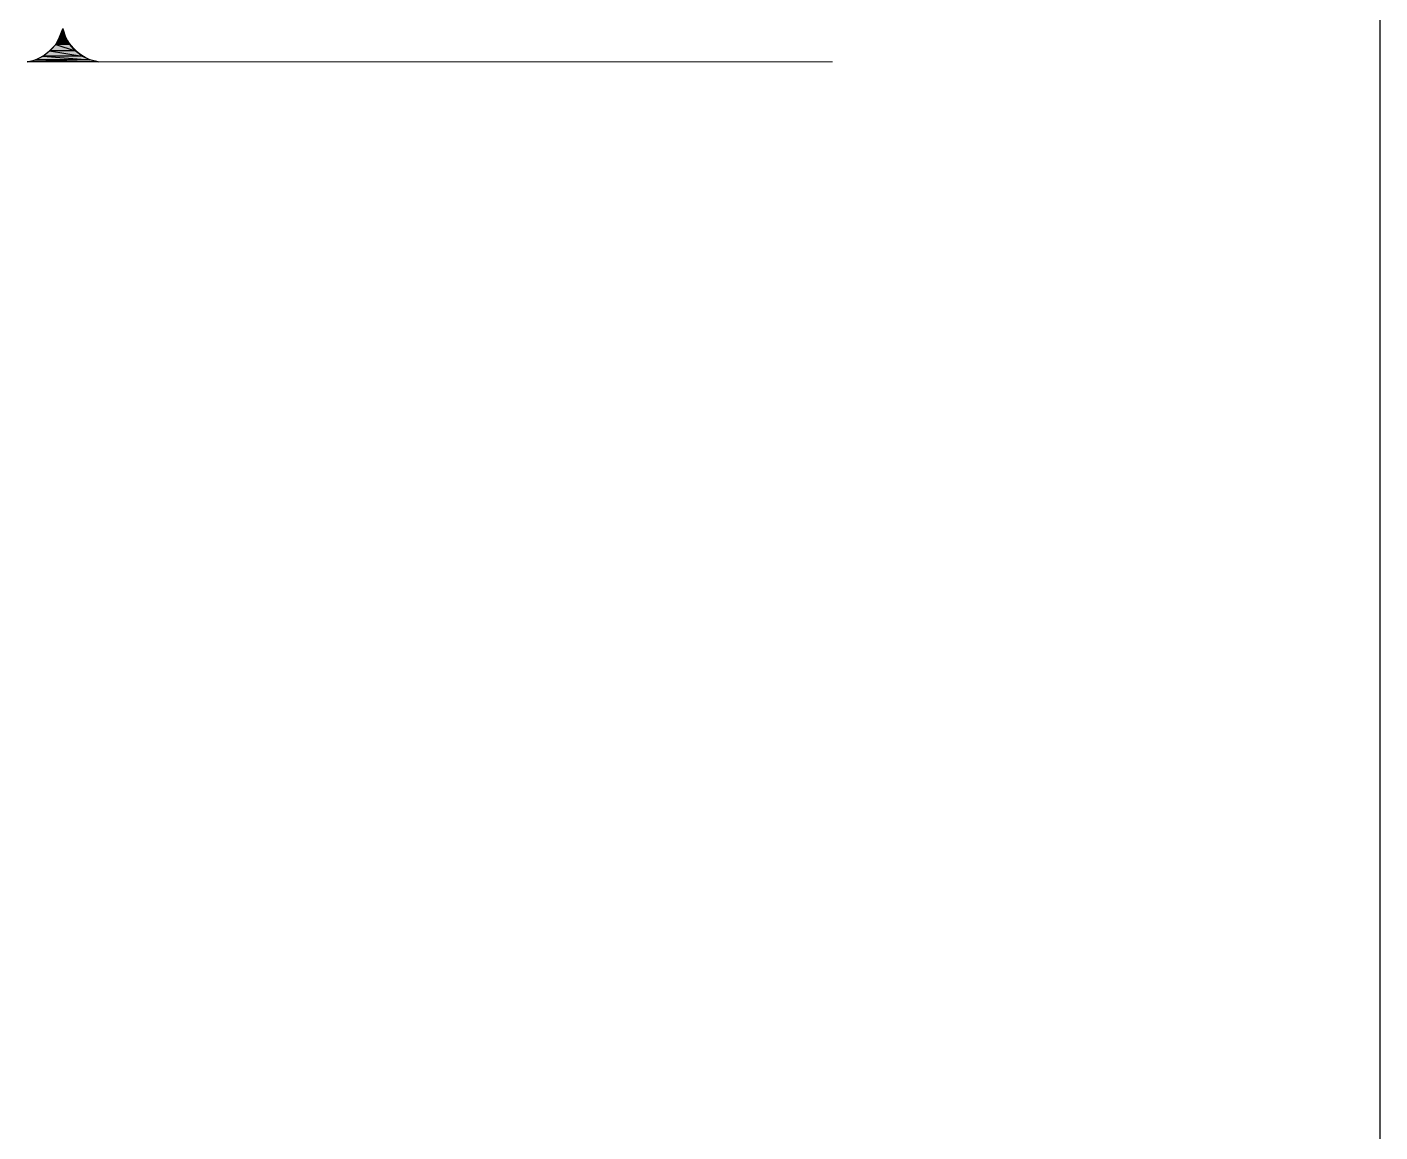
# Model space of a CAD drawing. Header units: millimetres. Extents: x 50 to 186, y -32 to 33.
# Drawn here: x 90.1 to 101.8, y 14.09 to 23.65 of the extents above; entities that cross this region are included whole.
import ezdxf

# ---------------------------------------------------------------- set-up
doc = ezdxf.new("R2010")
doc.units = ezdxf.units.MM
doc.layers.get('0').update_dxf_attribs({"lineweight": 30})
doc.layers.add('11 - Quadro de cargas', color=7, linetype='Continuous', lineweight=30)

msp = doc.modelspace()

# ---------------------------------------------------------------- hatches: boundary and pattern name
at = {"true_color": 0x000005}
msp.add_hatch(color=5, dxfattribs=at).paths.add_polyline_path([(90.409, 23.629), (90.432, 23.559), (90.382, 23.559)])
h = msp.add_hatch(color=5, dxfattribs=at)
h.paths.add_polyline_path([(90.432, 23.559), (90.382, 23.559), (90.472, 23.496)])
h.paths.add_polyline_path([(90.382, 23.559), (90.472, 23.496), (90.349, 23.496)])
h = msp.add_hatch(color=5, dxfattribs=at)
h.paths.add_polyline_path([(90.577, 23.394), (90.237, 23.394), (90.644, 23.361)])
h.paths.add_polyline_path([(90.237, 23.394), (90.644, 23.361), (90.174, 23.361)])
h = msp.add_hatch(color=5, dxfattribs=at)
h.paths.add_polyline_path([(90.518, 23.44), (90.296, 23.44), (90.577, 23.394)])
h.paths.add_polyline_path([(90.296, 23.44), (90.577, 23.394), (90.237, 23.394)])
h = msp.add_hatch(color=5, dxfattribs=at)
h.paths.add_polyline_path([(90.472, 23.496), (90.349, 23.496), (90.518, 23.44)])
h.paths.add_polyline_path([(90.349, 23.496), (90.518, 23.44), (90.296, 23.44)])
h = msp.add_hatch(color=5, dxfattribs=at)
h.paths.add_polyline_path([(90.644, 23.361), (90.174, 23.361), (90.716, 23.344)])
h.paths.add_polyline_path([(90.174, 23.361), (90.716, 23.344), (90.101, 23.344)])

# ---------------------------------------------------------------- linework, layer by layer
at = {"color": 5, "linetype": 'Continuous', "lineweight": -2, "true_color": 0x000005}
for points in [[(90.409, 23.629), (90.432, 23.559), (90.382, 23.559)], [(90.382, 23.559), (90.472, 23.496), (90.349, 23.496)], [(90.432, 23.559), (90.382, 23.559), (90.472, 23.496)], [(90.237, 23.394), (90.644, 23.361), (90.174, 23.361)], [(90.296, 23.44), (90.577, 23.394), (90.237, 23.394)], [(90.577, 23.394), (90.237, 23.394), (90.644, 23.361)], [(90.349, 23.496), (90.518, 23.44), (90.296, 23.44)], [(90.518, 23.44), (90.296, 23.44), (90.577, 23.394)], [(90.472, 23.496), (90.349, 23.496), (90.518, 23.44)], [(90.174, 23.361), (90.716, 23.344), (90.101, 23.344)], [(90.644, 23.361), (90.174, 23.361), (90.716, 23.344)]]:
    msp.add_lwpolyline(points, close=True, dxfattribs=at)
at = {"color": 5, "linetype": 'Continuous', "lineweight": 9, "true_color": 0x000005}
msp.add_lwpolyline([(90.101, 23.344), (97.064, 23.344), (97.064, 23.344)], dxfattribs=at)
for points in [[(90.104, 23.344), (90.257, 23.371), (90.376, 23.483), (90.412, 23.632)], [(90.409, 23.632), (90.448, 23.483), (90.568, 23.371), (90.72, 23.344)]]:
    msp.add_open_spline(points, degree=3, dxfattribs=at)
at = {"layer": '11 - Quadro de cargas'}
msp.add_line((101.797, 33.426), (101.797, -1.574), dxfattribs=at)

doc.saveas('drawing.dxf')
